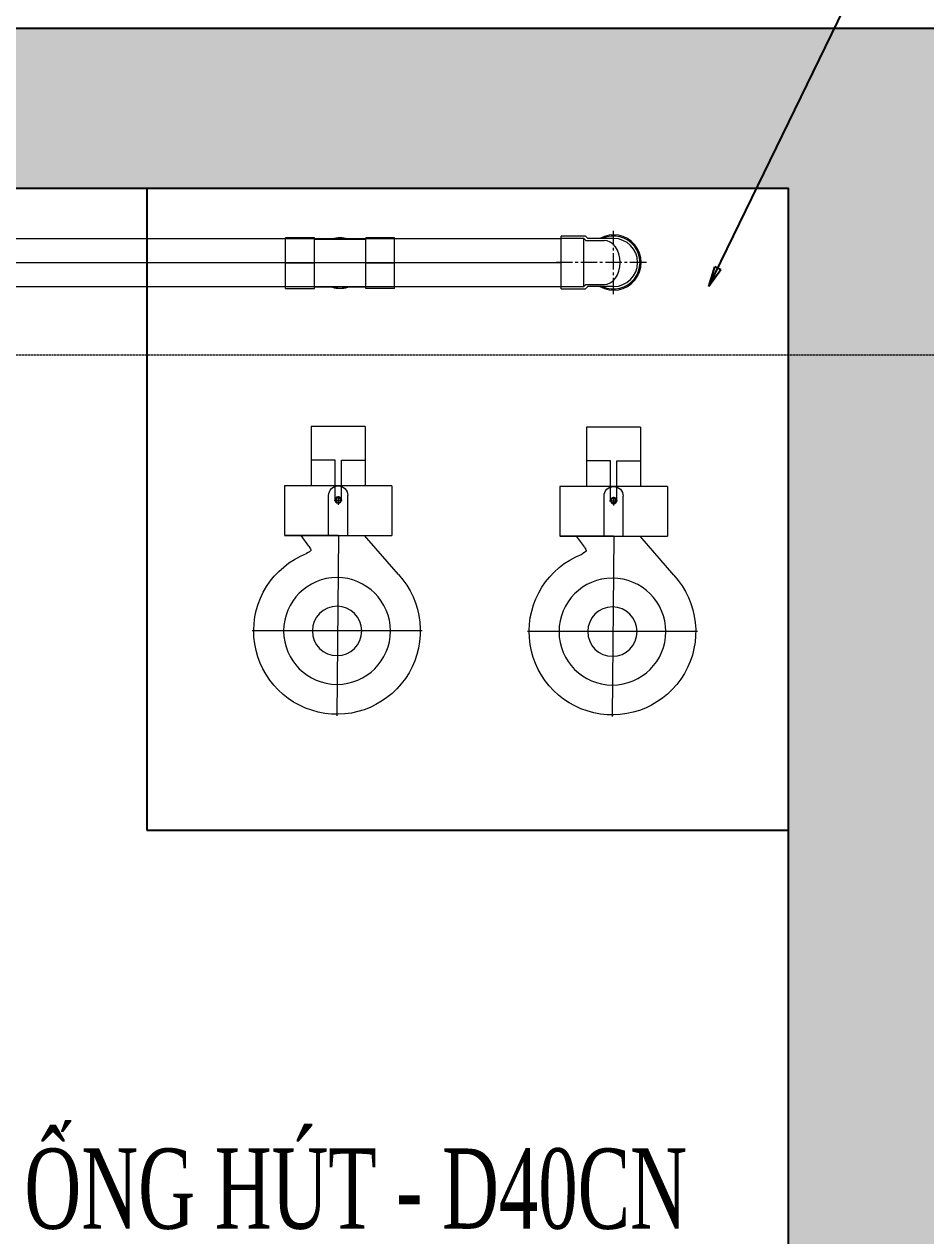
# Model space of a CAD drawing. Header units: millimetres. Extents: x -225363 to 347188, y -782467 to 813415.
# Drawn here: x 54680 to 55804, y 19733 to 21244 of the extents above; entities that cross this region are included whole.
import ezdxf

# ---------------------------------------------------------------- set-up
doc = ezdxf.new("R2010")
doc.units = ezdxf.units.MM
doc.set_wipeout_variables(frame=1)
doc.linetypes.add('$1$HIDDEN', pattern=[0.375, 0.25, -0.125])
doc.linetypes.add('CENTER2', pattern=[1.125, 0.75, -0.125, 0.125, -0.125])
for name, color, linetype, lineweight in [('0.04 Thu tràn', 6, 'Continuous', 0), ('day dien nguon', 251, 'Continuous', 9), ('duong bao khuat', 251, 'Continuous', 0), ('Duong tam', 32, 'CENTER2', 0), ('MANH', 251, 'Continuous', 20), ('Net manh', 54, 'Continuous', 0), ('Phu kien uPVC', 3, 'Continuous', 0)]:
    doc.layers.add(name, color=color, linetype=linetype, lineweight=lineweight)
doc.layers.add('Text', color=3, linetype='Continuous')
doc.styles.add('HW_vnsimli', font='vnsimli.shx', dxfattribs={"width": 0.6})
doc.styles.add('mat bang 150', font='vntimeh.shx', dxfattribs={"width": 0.75})
doc.dimstyles.new('HW_ 1-50', dxfattribs={"dimscale": 50, "dimtxt": 2, "dimasz": 0.5, "dimexe": 0.3, "dimexo": 0, "dimgap": 0.5, "dimtad": 1, "dimdec": 0, "dimrnd": 10, "dimzin": 0, "dimdsep": 46, "dimtxsty": 'HW_vnsimli', "dimblk": 'ARCHTICK', "dimcen": 0.5, "dimdle": 0.2, "dimclrd": 8, "dimclre": 8, "dimclrt": 3, "dimadec": 0, "dimazin": 0, "dimtfac": 0.0001, "dimtdec": 0, "dimtix": 1, "dimtmove": 0, "dimatfit": 3, "dimldrblk": 'CLOSEDBLANK', "dimfxl": 0.18, "dimtfill": 1, "dimtolj": 1, "dimtzin": 0, "dimarcsym": 1})

# ---------------------------------------------------------------- blocks, each defined once
blk = doc.blocks.new('66')
at = {"color": 8}
blk.add_wipeout([(1994884.6, 1771000.7), (1994772.1, 1771000.7), (1994772.1, 1771124.2), (1994716.6, 1771124.2), (1994716.6, 1771227.7), (1994751.2, 1771227.7), (1994767.7, 1771249.8), (1994768.7, 1771251.6), (1994769.4, 1771252.9), (1994769.9, 1771253.9), (1994770.3, 1771254.8), (1994770.7, 1771255.6), (1994771, 1771256.4), (1994771.2, 1771257.1), (1994771.4, 1771257.7), (1994771.6, 1771258.3), (1994771.6, 1771258.7), (1994771.4, 1771258.9), (1994771.1, 1771259.1), (1994770.9, 1771259.3), (1994770.5, 1771259.6), (1994770.2, 1771259.8), (1994767.3, 1771261.9), (1994765.3, 1771263.2), (1994763.5, 1771264.2), (1994762.7, 1771264.7), (1994760.5, 1771265.6), (1994758.8, 1771266.3), (1994756.3, 1771267.4), (1994754.6, 1771268.1), (1994751.1, 1771269.8), (1994748.1, 1771271.2), (1994745.4, 1771272.6), (1994742.5, 1771274.2), (1994738.8, 1771276.3), (1994735.1, 1771278.5), (1994732.1, 1771280.4), (1994729.5, 1771282.1), (1994727.1, 1771283.8), (1994723.9, 1771286), (1994720.7, 1771288.4), (1994717.7, 1771290.8), (1994715.7, 1771292.4), (1994713.4, 1771294.3), (1994711.3, 1771296.2), (1994709.3, 1771298), (1994707.1, 1771300), (1994704.5, 1771302.5), (1994701.9, 1771305.1), (1994700.3, 1771306.8), (1994697.9, 1771309.3), (1994696.1, 1771311.4), (1994694.2, 1771313.6), (1994692, 1771316.2), (1994690, 1771318.7), (1994687.8, 1771321.6), (1994687, 1771322.7), (1994685.7, 1771324.4), (1994684.2, 1771326.6), (1994683.6, 1771327.4), (1994682.9, 1771328.5), (1994682.4, 1771329.2), (1994681.7, 1771330.1), (1994680.9, 1771331.5), (1994680.1, 1771332.6), (1994679.4, 1771333.8), (1994678.8, 1771334.6), (1994678.2, 1771335.6), (1994677.7, 1771336.5), (1994677, 1771337.7), (1994676.4, 1771338.7), (1994675.7, 1771339.9), (1994675.1, 1771341), (1994674.5, 1771342.1), (1994673.8, 1771343.4), (1994672.1, 1771346.7), (1994670.4, 1771350), (1994668.9, 1771353.2), (1994667.2, 1771356.9), (1994665.4, 1771361.3), (1994659.2, 1771379.4), (1994656.6, 1771390.1), (1994655.2, 1771397.7), (1994654.3, 1771403.9), (1994653.7, 1771409.5), (1994653.4, 1771413.3), (1994653, 1771419), (1994652.9, 1771425.8), (1994653, 1771429.6), (1994653.2, 1771436.1), (1994653.6, 1771440.6), (1994654.3, 1771447.9), (1994655.6, 1771456.3), (1994657.2, 1771464), (1994658.8, 1771470.5), (1994661.1, 1771478.4), (1994663.3, 1771484.7), (1994666.6, 1771493.2), (1994669.5, 1771499.6), (1994671, 1771502.7), (1994673, 1771506.7), (1994674.9, 1771510.2), (1994676.9, 1771513.7), (1994678.8, 1771516.8), (1994681.2, 1771520.6), (1994683.5, 1771524), (1994685.3, 1771526.6), (1994687.8, 1771530), (1994690.3, 1771533.2), (1994692.6, 1771536.1), (1994694.1, 1771537.9), (1994696.7, 1771540.9), (1994699, 1771543.3), (1994701.2, 1771545.7), (1994703.3, 1771547.8), (1994705.8, 1771550.3), (1994708.1, 1771552.5), (1994712.6, 1771556.5), (1994716, 1771559.4), (1994719.1, 1771561.9), (1994722.5, 1771564.5), (1994724.9, 1771566.3), (1994727.9, 1771568.4), (1994730.8, 1771570.3), (1994733.3, 1771571.9), (1994736.3, 1771573.8), (1994738.9, 1771575.4), (1994741.8, 1771577), (1994744.4, 1771578.4), (1994747, 1771579.8), (1994750, 1771581.3), (1994752.9, 1771582.7), (1994756.1, 1771584.1), (1994760, 1771585.8), (1994764, 1771587.4), (1994768.4, 1771589), (1994772.3, 1771590.3), (1994777.2, 1771591.8), (1994780.3, 1771592.7), (1994784, 1771593.7), (1994787.1, 1771594.4), (1994790.8, 1771595.2), (1994795, 1771596.1), (1994803.1, 1771597.3), (1994809.3, 1771598), (1994816.5, 1771598.6), (1994823.7, 1771598.8), (1994831.4, 1771598.8), (1994838.6, 1771598.4), (1994850.5, 1771597.1), (1994858.6, 1771595.7), (1994863.3, 1771594.8), (1994867.6, 1771593.8), (1994871.2, 1771592.8), (1994873.8, 1771592.1), (1994875.9, 1771591.5), (1994878.6, 1771590.6), (1994881.4, 1771589.7), (1994884.1, 1771588.8), (1994886.2, 1771588.1), (1994889.6, 1771586.7), (1994891.9, 1771585.8), (1994894.5, 1771584.7), (1994896.2, 1771584), (1994898.7, 1771582.8), (1994900.6, 1771581.9), (1994902.6, 1771581), (1994904.9, 1771579.8), (1994907.3, 1771578.6), (1994909.6, 1771577.3), (1994911.4, 1771576.3), (1994913.1, 1771575.3), (1994914.8, 1771574.3), (1994915.7, 1771573.8), (1994916.4, 1771573.4), (1994917.1, 1771572.9), (1994917.5, 1771572.7), (1994918.2, 1771572.2), (1994918.8, 1771571.9), (1994919.8, 1771571.2), (1994921.4, 1771570.2), (1994922.8, 1771569.2), (1994924.4, 1771568.2), (1994926.2, 1771566.9), (1994927.7, 1771565.8), (1994929.1, 1771564.8), (1994930.3, 1771563.9), (1994931.5, 1771563), (1994932.7, 1771562), (1994934.1, 1771561), (1994936, 1771559.4), (1994937.5, 1771558.2), (1994939.3, 1771556.6), (1994940.7, 1771555.4), (1994942.5, 1771553.8), (1994944, 1771552.4), (1994945.6, 1771550.8), (1994946.9, 1771549.6), (1994947.9, 1771548.6), (1994948.9, 1771547.6), (1994950.7, 1771545.8), (1994951.2, 1771545.3), (1994952.2, 1771544.2), (1994954.3, 1771542), (1994955.7, 1771540.3), (1994957.4, 1771538.4), (1994958.9, 1771536.6), (1994961, 1771534), (1994962.1, 1771532.7), (1994963.4, 1771531), (1994964.6, 1771529.4), (1994967.5, 1771525.4), (1994971, 1771520.2), (1994976.5, 1771511.2), (1994980.8, 1771503.1), (1994985.7, 1771492.4), (1994988.9, 1771484.3), (1994991.7, 1771475.7), (1994994, 1771467.4), (1994995.6, 1771460.2), (1994997.4, 1771449.4), (1994998.2, 1771443.3), (1994998.7, 1771436.6), (1994999, 1771429.8), (1994999.1, 1771425.8), (1994999, 1771421.1), (1994998.8, 1771417), (1994998.6, 1771413.3), (1994998.2, 1771408.5), (1994997.7, 1771404.3), (1994996.7, 1771397.6), (1994996, 1771393.2), (1994994.8, 1771387.8), (1994993.6, 1771382.8), (1994992.2, 1771377.7), (1994990.9, 1771373.2), (1994989.1, 1771367.9), (1994987.2, 1771362.9), (1994985.5, 1771358.6), (1994983.2, 1771353.4), (1994981.3, 1771349.4), (1994978.9, 1771344.6), (1994975.6, 1771338.7), (1994973.5, 1771335.3), (1994970.9, 1771331.2), (1994969.3, 1771328.7), (1994965.7, 1771323.6), (1994962.4, 1771319.3), (1994959.2, 1771315.3), (1994956, 1771311.6), (1994953.5, 1771308.7), (1994950.5, 1771305.3), (1994947.9, 1771302.3), (1994945, 1771298.9), (1994941.6, 1771295), (1994939.6, 1771292.7), (1994937.8, 1771290.6), (1994883.4, 1771227.7), (1994940.1, 1771227.7), (1994940.1, 1771124.2), (1994884.6, 1771124.2)], dxfattribs=at)
at = {"color": 8, "ltscale": 100}
for p, q in [((1994826, 1771602.5), (1994829.6, 1771227.7)), ((1995002.7, 1771425.8), (1994649.3, 1771425.8)), ((1994953.5, 1771308.7), (1994883.4, 1771227.7)), ((1994767.7, 1771249.8), (1994751.2, 1771227.7)), ((1994828.4, 1771227.7), (1994716.6, 1771227.7)), ((1994716.6, 1771227.7), (1994940.1, 1771227.7)), ((1994716.6, 1771124.2), (1994716.6, 1771226.9)), ((1994808.5, 1771227.7), (1994808.5, 1771144.1)), ((1994848.2, 1771227.7), (1994848.2, 1771144.1)), ((1994940.1, 1771124.2), (1994940.1, 1771227.7)), ((1994820, 1771153.8), (1994836.7, 1771153.8)), ((1994821.8, 1771153.8), (1994821.8, 1771071)), ((1994828.4, 1771145.6), (1994828.4, 1771163.8)), ((1994834.9, 1771153.8), (1994834.9, 1771071)), ((1994940.1, 1771124.2), (1994716.6, 1771124.2)), ((1994772.1, 1771000.7), (1994772.1, 1771124.2)), ((1994884.6, 1771000.7), (1994884.6, 1771124.2)), ((1994821.8, 1771071), (1994772.1, 1771071)), ((1994834.9, 1771071), (1994884.6, 1771071)), ((1994884.6, 1771000.7), (1994772.1, 1771000.7))]:
    blk.add_line(p, q, dxfattribs=at)
for centre, radius in [((1994826, 1771425.8), 111), ((1994826, 1771425.8), 51.3), ((1994828.4, 1771153.8), 6.51), ((1994828.4, 1771153.8), 4.87)]:
    blk.add_circle(centre, radius, dxfattribs=at)
for centre, radius, start, end in [((1994826, 1771425.8), 173.1, 317.4336, 248.565), ((1994828.4, 1771144.1), 19.9, 180.0015, 0.0015)]:
    blk.add_arc(centre, radius, start, end, dxfattribs=at)
for points in [[(1994771.6, 1771258.7), (1994770.7, 1771259.6), (1994767.3, 1771262), (1994762.7, 1771264.7)], [(1994767.7, 1771249.8), (1994770.2, 1771254.1), (1994771.4, 1771257.1), (1994771.6, 1771258.7)]]:
    blk.add_open_spline(points, degree=3, dxfattribs=at)
blk = doc.blocks.new('A$C70DA7BB3')
for p, q in [((-68, 31.5), (-68, -31.5)), ((-68, 31.5), (-32, 31.5)), ((-32, 31.5), (-32, -31.5)), ((32, 31.5), (32, -31.5)), ((68, 31.5), (32, 31.5)), ((68, 31.5), (68, -31.5)), ((-32, 30), (32, 30)), ((-68, 0), (-32, 0)), ((32, 0), (68, 0)), ((32, -30), (-32, -30)), ((-68, -31.5), (-32, -31.5)), ((32, -31.5), (68, -31.5))]:
    blk.add_line(p, q)
for start, end in [(72.2472, 107.7528), (72.2472, 107.7528), (252.2472, 287.7528)]:
    blk.add_arc((0, 0), 31.5, start, end)
blk = doc.blocks.new('*U85')
for points in [[(-33, 0), (-33, 0)], [(33, 0), (33, 0)]]:
    blk.add_lwpolyline(points)
at = {"color": 8}
blk.add_blockref('A$C70DA7BB3', (0, 0), dxfattribs=at)
blk = doc.blocks.new('B88100C1')
at = {"color": 0}
blk.add_wipeout([(-50, 60.5), (-50, -60.5), (-50.6, -60.5), (-52, -60.5), (-54.7, -60.5), (-55.3, -60.5), (-56.1, -60.5), (-57.5, -60.5), (-58.3, -60.5), (-59, -60.5), (-59.5, -60.5), (-60.2, -60.5), (-63.7, -60.5), (-65, -60.5), (-66, -60.5), (-67, -60.5), (-67.5, -60.5), (-68, -60.5), (-69.1, -60.5), (-69.2, -60.5), (-105.7, -60.5), (-111.2, -55), (-138.8, -55), (-147.4, -59.1), (-154.5, -61.3), (-166.5, -63.2), (-176.3, -62.9), (-186, -61.2), (-200.2, -55.6), (-211.8, -47.5), (-223.1, -34.3), (-228.4, -24.3), (-231.8, -13.6), (-233.2, 0), (-232.6, 8.8), (-231.1, 16.3), (-227.8, 25.7), (-223.7, 33.5), (-217.6, 41.6), (-210.2, 48.8), (-202.9, 54), (-193, 58.9), (-180, 62.5), (-171.8, 63.2), (-170, 63.2), (-163.2, 62.9), (-156.5, 61.8), (-148.8, 59.6), (-142.6, 57), (-138.8, 55), (-111.2, 55), (-105.7, 60.5), (-69.2, 60.5), (-68.7, 60.5), (-67.7, 60.5), (-66.1, 60.5), (-64.7, 60.5), (-63.9, 60.5), (-63.7, 60.5), (-60.2, 60.5), (-60, 60.5), (-59.3, 60.5), (-57.8, 60.5), (-57, 60.5), (-56, 60.5), (-55.5, 60.5), (-54.7, 60.5), (-52, 60.5), (-51, 60.5), (-50.4, 60.5)], dxfattribs=at).dxf.layer = 'duong bao khuat'
at = {"layer": 'Duong tam', "color": 8, "ltscale": 50}
for p, q in [((-170, 72.5), (-170, -72.5)), ((-245, 0), (-38.5, 0))]:
    blk.add_line(p, q, dxfattribs=at)
at = {"layer": 'Net manh', "color": 0, "ltscale": 50}
for p, q in [((-106.7, 50.5), (-148.2, 50.5)), ((-102.2, 55), (-106.7, 50.5)), ((-50, 55), (-102.2, 55)), ((-102.2, 55), (-102.2, -55)), ((-106.7, -50.5), (-148.2, -50.5)), ((-102.2, -55), (-106.7, -50.5)), ((-102.2, -55), (-50, -55))]:
    blk.add_line(p, q, dxfattribs=at)
for radius, start, end in [(63.2, 60.4092, 299.5908), (55, 90, 270)]:
    blk.add_arc((-170, 0), radius, start, end, dxfattribs=at)
blk.add_ellipse((-148.2, 0), major_axis=(0, -50.5), ratio=0.72863, start_param=3.141593, end_param=6.283185, dxfattribs=at)
at = {"layer": 'Phu kien uPVC', "color": 0, "ltscale": 50}
for p, q in [((-105.7, 60.5), (-111.2, 55)), ((-50, 60.5), (-105.7, 60.5)), ((-50, 60.5), (-50, -60.5)), ((-170, 55), (-111.2, 55)), ((-170, -55), (-111.2, -55)), ((-105.7, -60.5), (-111.2, -55)), ((-105.7, -60.5), (-50, -60.5))]:
    blk.add_line(p, q, dxfattribs=at)
blk.add_arc((-170, 0), 60.5, 65.38, 294.62, dxfattribs=at)
blk = doc.blocks.new('PMBCB')
blk.add_lwpolyline([(-200, 2700), (6600, 2700), (6600, -200), (-200, -200)])
for points in [[(0, 0), (5000, 0), (5000, 2500), (0, 2500)], [(4200, 1700), (5000, 1700), (5000, 2500), (4200, 2500)]]:
    blk.add_lwpolyline(points, close=True)
at = {"layer": '0.04 Thu tràn'}
for p, q in [((1666.7, 2437.8, 0), (4716.5, 2437.7, 0)), ((1666.7, 2377.8, 0), (4716.5, 2377.7, 0))]:
    blk.add_line(p, q, dxfattribs=at)
at = {"layer": '0.04 Thu tràn', "color": 8}
blk.add_line((1666.7, 2407.8, 0), (4716.5, 2407.7, 0), dxfattribs=at)
at = {"layer": '0.04 Thu tràn', "rotation": 179.9913798345216}
blk.add_blockref('*U85', (4441, 2407), dxfattribs=at)
at = {"layer": '0.04 Thu tràn', "xscale": 0.5454545454545472, "yscale": 0.5454545454545472, "zscale": 0.5454545454545472, "rotation": 179.9913798346402}
blk.add_blockref('B88100C1', (4689.3, 2407.8, 0), dxfattribs=at)
at = {"layer": 'MANH', "rotation": 179.9917974152972}
for p, xscale, yscale, zscale in [((-1192306.2, 1064975.1), -0.599999999999997, 0.599999999999997, 0.5999999999999952), ((-1191962.8, 1064974.3), -0.5999999999999975, 0.5999999999999975, 0.5999999999999958)]:
    blk.add_blockref('66', p, dxfattribs=dict(at, xscale=xscale, yscale=yscale, zscale=zscale))
h = blk.add_hatch()
h.set_pattern_fill('BTCT2', color=8, scale=30, pattern_type=2)
h.set_pattern_definition([(50, (-27194.2, -11189.96), (215.17805, -18.8256), [22.5, -247.5]), (355, (-27194.2, -11189.96), (-41.6254, 225.6576), [18, -198]), (100.4514, (-27176.26, -11191.53), (173.5528, 206.8319), [19.122, -210.3426]), (46.1842, (-27194.2, -11129.96), (320.1723, -49.6557), [33.75, -371.25]), (96.6356, (-27167.5, -11134.1), (280.3988, 292.2354), [28.683, -315.514]), (351.1842, (-27194.2, -11129.96), (280.3986, 292.2356), [27, -297]), (21, (-27164.2, -11144.96), (179.0721, -120.7857), [22.5, -247.5]), (326, (-27164.2, -11144.96), (72.9946, 217.545), [18, -198]), (71.4514, (-27149.27, -11155.03), (252.0668, 96.7591), [19.122, -210.3426]), (37.5, (-27194.194, -11189.96), (3.64796, 99.86816), [0, -195.6, 0, -201, 0, -198.75]), (7.5, (-27194.19, -11189.96), (78.92086, 118.3235), [0, -114.6, 0, -191.1, 0, -75.75]), (327.5, (-27261.094, -11189.96), (160.14673, -6.76646), [0, -75, 0, -234, 0, -310.5]), (317.5, (-27291.1, -11189.96), (174.95585, 30.0315), [0, -97.5, 0, -155.4, 0, -220.5]), (45, (-27194.19, -11189.96), (-63.6396, 63.6396), []), (45, (-27194.19, -11168.96), (-63.6396, 63.6396), [])])
h.paths.add_polyline_path([(6600, 2700), (-2900, 2700), (-2900, -200), (6600, -200)])
h.paths.add_polyline_path([(5000, 2500), (5000, 0), (0, 0), (0, 2500)], flags=16)
h.paths.add_polyline_path([(5200, 2500), (6400, 2500), (6400, 0), (5200, 0)], flags=16)
h.paths.add_polyline_path([(-200, 2500), (-200, 0), (-2700, 0), (-2700, 2500)], flags=16)
h.paths.add_polyline_path([(5351, 389.3), (6075.7, 389.3), (6075.7, 539.3), (5351, 539.3)], flags=0)
h.paths.add_polyline_path([(5451.7, 547.4), (5986, 547.4), (5986, 775.9), (5451.7, 775.9)], flags=0)
h.paths.add_polyline_path([(4155.1, 389.3), (4879.8, 389.3), (4879.8, 539.3), (4155.1, 539.3)], flags=0)
h.paths.add_polyline_path([(4255.8, 547.4), (4790.1, 547.4), (4790.1, 775.9), (4255.8, 775.9)], flags=0)
h.paths.add_polyline_path([(-1032.1, 389.3), (-307.4, 389.3), (-307.4, 539.3), (-1032.1, 539.3)], flags=0)
h.paths.add_polyline_path([(-931.4, 547.4), (-397.1, 547.4), (-397.1, 775.9), (-931.4, 775.9)], flags=0)
blk = doc.blocks.new('_ARCHTICK')
at = {"const_width": 0.15}
blk.add_lwpolyline([(-0.5, -0.5), (0.5, 0.5)], dxfattribs=at)
blk = doc.blocks.new('_ClosedBlank')
at = {"color": 0, "linetype": 'ByBlock', "lineweight": -2}
for p, q in [((-1, 0.167), (0, 0)), ((-1, 0.167), (-1, -0.167)), ((0, 0), (-1, -0.167))]:
    blk.add_line(p, q, dxfattribs=at)

msp = doc.modelspace()

# ---------------------------------------------------------------- block references
msp.add_blockref('PMBCB', (50633.1, 18539.1))

# ---------------------------------------------------------------- next in the draw order: linework, layer by layer
at = {"layer": 'day dien nguon', "color": 2, "linetype": '$1$HIDDEN', "ltscale": 5}
msp.add_line((47447.2, 20831.6), (57380.2, 20831.6), dxfattribs=at)

# ---------------------------------------------------------------- next in the draw order: texts
at = {"layer": 'Text', "color": 3, "ltscale": 2, "style": 'mat bang 150', "width": 0.65}
msp.add_text('èng hót - d40cn', height=100, dxfattribs=at).set_placement((54680.5, 19742))

# ---------------------------------------------------------------- next in the draw order: leaders
for points in [[(55534.1, 20917), (55888.5, 21645.4), (56731.7, 21645.4)], [(54404.2, 20378.6), (54606.7, 21419.7), (55731.7, 21419.7)]]:
    msp.add_leader(points, dimstyle='HW_ 1-50', override={"dimgap": 0.5, "dimtad": 0})

doc.saveas('drawing.dxf')
